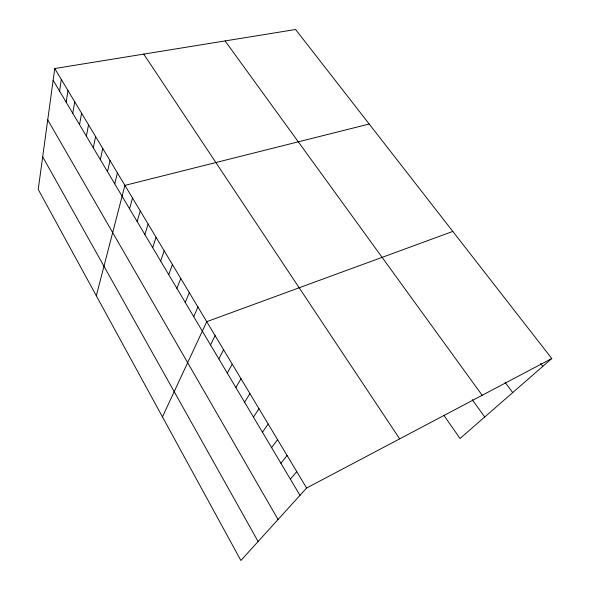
<?xml version="1.0" encoding="UTF-8"?>
<svg xmlns="http://www.w3.org/2000/svg" width="590" height="590" viewBox="0 0 590 590"><rect width="100%" height="100%" fill="white"/><g stroke="black" fill="none" stroke-linecap="round" stroke-linejoin="round"><path stroke-width="0.89" d="M54.752 68.529L38.225 189.412L240.89 560.5L306.608 488.019L551.775 358.528L295.597 29.5L54.752 68.529L306.608 488.019M59.605 91.148L61.316 79.458M66.154 102.159L67.975 90.55M72.791 113.324L74.731 101.797M79.532 124.652L81.582 113.214M86.369 136.15L88.537 124.8M93.301 147.81L95.595 136.555M100.344 159.647L102.756 148.488M107.491 171.661L110.028 160.598M114.74 183.851L117.41 172.9M96.317 295.774L124.91 185.385L369.193 124.025M129.571 208.794L132.521 198.063M137.16 221.552L140.25 210.94M144.867 234.51L148.105 224.023M152.692 247.667L156.084 237.305M160.642 261.031L164.19 250.809M168.71 274.608L172.42 264.526M176.919 288.407L180.791 278.465M185.253 302.419L189.302 292.633M193.719 316.66L197.945 307.029M162.449 416.865L206.736 321.675L452.81 231.428M210.519 344.914L215.099 335.607M218.838 358.897L223.603 349.767M227.29 373.109L232.231 364.148M235.875 387.542L241.008 378.758M244.592 402.203L249.924 393.611M253.457 417.101L258.981 408.7M262.462 432.241L268.192 424.04M271.606 447.626L277.558 439.639M280.914 463.268L287.079 455.495M290.369 479.169L296.763 471.624M551.775 358.528L460.03 438.503L443.842 415.286M540.602 363.462L542.815 366.338M505.062 382.276L512.717 392.571M225.092 40.924L482.163 395.293M472.258 399.666L484.7 416.99M143.746 54.11L399.673 438.864M53.144 80.292L299.978 495.327M47.731 119.873L278.052 519.517M42.687 156.807L258.11 541.509"/></g></svg>
